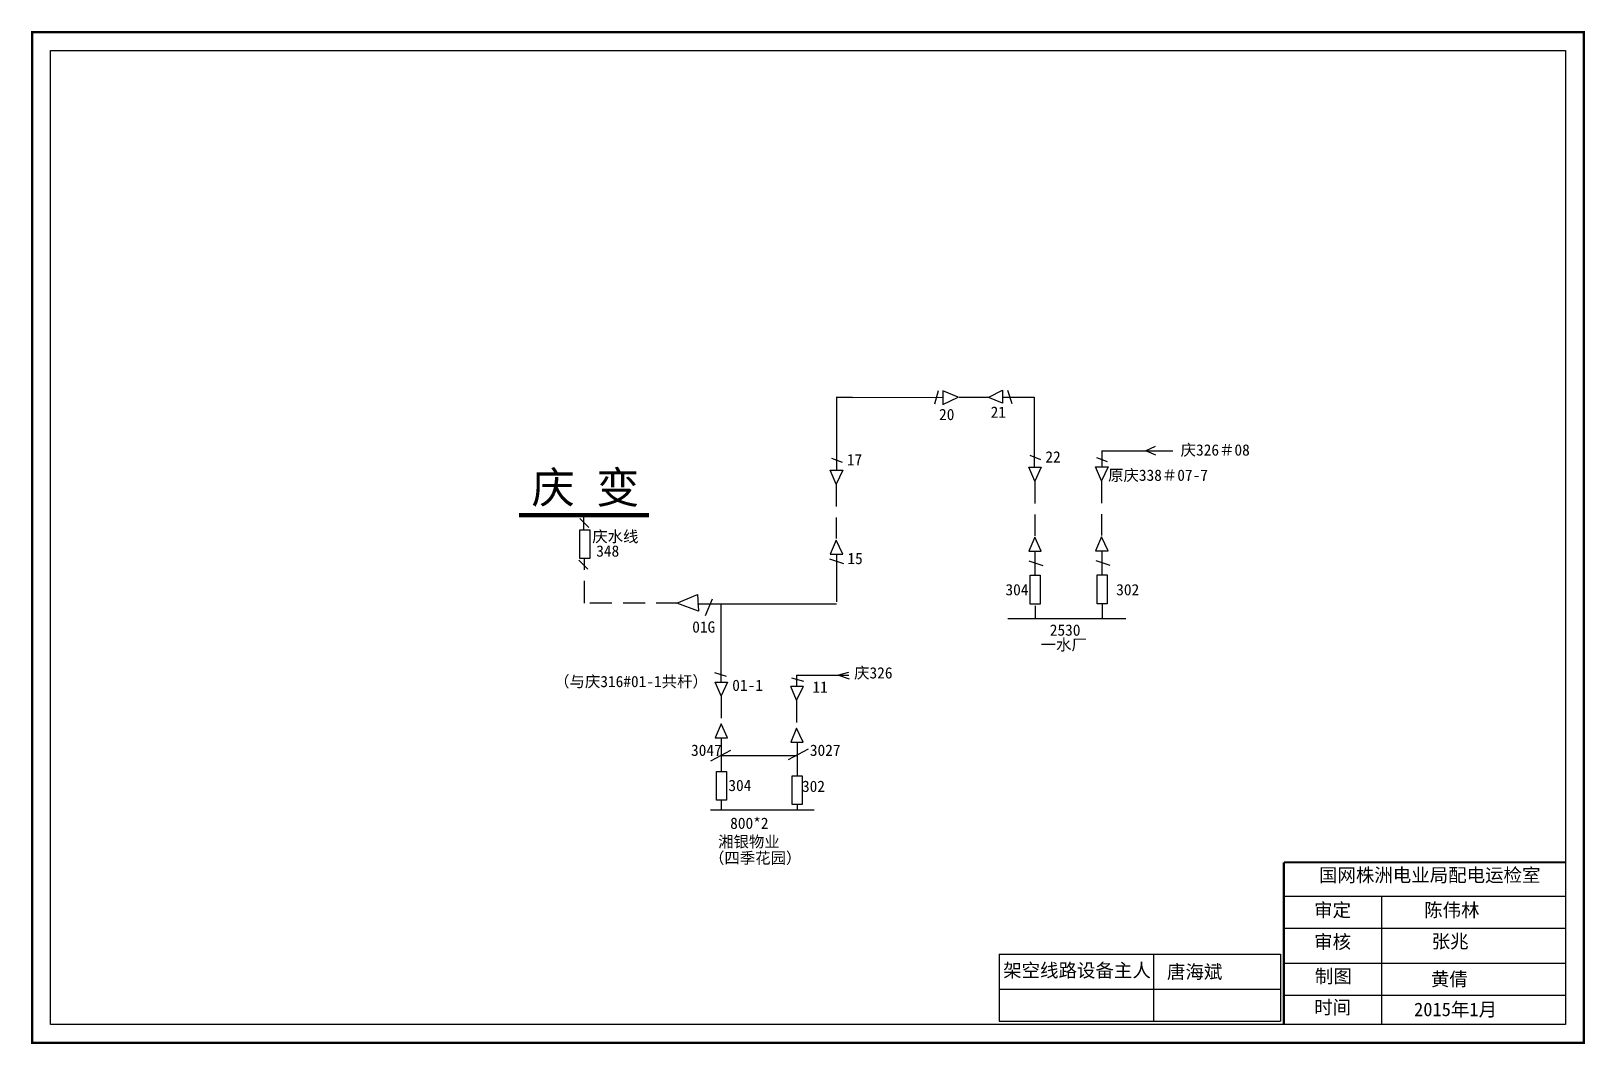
# Model space of a CAD drawing. Extents: x 0 to 344, y 0 to 224.
import ezdxf

# ---------------------------------------------------------------- set-up
doc = ezdxf.new("R2010")
doc.units = 0
doc.header["$LTSCALE"] = 0.774411
doc.linetypes.add('ACAD_ISO02W100', pattern=[15, 12, -3])
doc.linetypes.add('DASHED2', pattern=[9.525, 6.35, -3.175])
doc.layers.get('0').update_dxf_attribs({"linetype": 'CONTINUOUS'})
doc.styles.get("Standard").update_dxf_attribs({"font": 'SimSun.ttf', "height": 2.5})
doc.styles.add('字体', font='SIMKAI.TTF', dxfattribs={"height": 2.5})

msp = doc.modelspace()

# ---------------------------------------------------------------- linework, layer by layer
at = {"linetype": 'Continuous'}
for p, q in [((181.85, 143.01), (178.22, 143.01)), ((178.27, 142.92), (178.27, 126.87)), ((200.86, 144.52), (200.02, 141.51)), ((201.88, 144.5), (201.88, 141.5)), ((205.23, 143.11), (201.88, 144.5)), ((201.88, 141.5), (205.23, 143.11)), ((215.06, 141.73), (211.82, 143.11)), ((212.05, 143.11), (215.08, 144.66)), ((215.08, 144.66), (215.06, 141.73)), ((216.2, 144.66), (217.17, 141.69)), ((237.08, 131.26), (237.08, 127.62)), ((237.08, 131.18), (248.99, 131.18)), ((246.8, 131.18), (248.99, 132.23)), ((246.96, 131.18), (248.99, 130.29)), ((249.07, 131.18), (252.88, 131.18)), ((177.16, 129.6), (179.55, 128.66)), ((220.92, 127.56), (223.7, 127.56)), ((222.23, 124.46), (220.92, 127.56)), ((221.17, 130.24), (223.55, 129.3)), ((223.7, 127.56), (222.23, 124.46)), ((237.04, 124.53), (235.74, 127.63)), ((235.74, 127.63), (238.51, 127.63)), ((235.92, 129.76), (238.3, 128.82)), ((238.51, 127.63), (237.04, 124.53)), ((176.92, 126.92), (179.69, 126.92)), ((178.22, 123.82), (176.92, 126.92)), ((179.69, 126.92), (178.22, 123.82)), ((123.41, 114.21), (121.42, 116.18)), ((178.22, 111.43), (176.92, 108.33)), ((179.69, 108.33), (178.22, 111.43)), ((222.23, 112.06), (220.92, 108.96)), ((223.7, 108.96), (222.23, 112.06)), ((237.04, 112.14), (235.74, 109.04)), ((238.51, 109.04), (237.04, 112.14)), ((123.19, 104.97), (121.2, 106.95)), ((176.71, 107.28), (179.81, 106.2)), ((176.92, 108.33), (179.69, 108.33)), ((178.27, 108.32), (178.27, 97.73)), ((220.92, 108.96), (223.7, 108.96)), ((220.95, 106.84), (224.06, 105.76)), ((222.35, 103.6), (222.35, 108.74)), ((235.74, 109.04), (238.51, 109.04)), ((235.77, 106.91), (238.87, 105.83)), ((237.17, 103.67), (237.17, 108.81)), ((142.88, 97.43), (147.5, 99.35)), ((147.7, 95.69), (142.88, 97.43)), ((147.5, 99.35), (147.7, 95.69)), ((149.24, 94.73), (150.78, 98.39)), ((152.67, 97.21), (152.67, 79.93)), ((227.66, 94.05), (242.42, 94.05)), ((151.26, 82.1), (153.83, 81.3)), ((152.69, 76.87), (151.38, 79.97)), ((151.38, 79.97), (154.16, 79.97)), ((154.16, 79.97), (152.69, 76.87)), ((168.34, 80.9), (170.98, 80.18)), ((169.46, 81.46), (169.46, 79.06)), ((169.46, 81.46), (181.01, 81.46)), ((178.52, 81.46), (181.01, 82.18)), ((178.76, 81.46), (181.09, 80.66)), ((169.45, 75.91), (168.14, 79.01)), ((168.18, 79.06), (170.9, 79.06)), ((170.92, 79.01), (169.45, 75.91)), ((152.69, 70.67), (151.38, 67.57)), ((154.16, 67.57), (152.69, 70.67)), ((169.45, 69.71), (168.14, 66.61)), ((170.92, 66.61), (169.45, 69.71)), ((151.38, 67.57), (154.16, 67.57)), ((152.76, 67.6), (152.76, 60.16)), ((168.14, 66.61), (170.92, 66.61)), ((169.57, 66.64), (169.57, 59.2)), ((150.42, 62.48), (154.86, 64.83)), ((152.76, 63.71), (169.57, 63.71)), ((167.62, 62.8), (172.07, 65.14)), ((161.84, 51.65), (173.31, 51.65)), ((277.48, 32.5), (339.85, 32.5)), ((299.13, 32.49), (299.13, 4.16)), ((277.48, 25.4), (339.85, 25.4)), ((214.37, 19.65), (276.74, 19.65)), ((214.37, 19.65), (214.37, 4.8)), ((248.58, 19.65), (248.58, 4.8)), ((276.74, 19.65), (276.74, 4.8)), ((277.48, 17.65), (339.85, 17.65)), ((214.37, 11.9), (276.74, 11.9)), ((277.48, 10.55), (339.85, 10.55)), ((214.37, 4.8), (276.74, 4.8))]:
    msp.add_line(p, q, dxfattribs=at)
for p, q in [((181.85, 143.01), (201.74, 143.12)), ((205.4, 143.12), (211.75, 143.12)), ((215.16, 143.11), (222.11, 143.11)), ((222.1, 143.12), (222.1, 127.56)), ((147.5, 97.32), (178.27, 97.33)), ((222.41, 94.04), (222.41, 96.85)), ((237.23, 94.11), (237.23, 97.3)), ((216.31, 94.01), (227.74, 94.01)), ((152.82, 51.7), (152.83, 53.73)), ((169.64, 51.64), (169.64, 52.78)), ((150.35, 51.63), (161.78, 51.63))]:
    msp.add_line(p, q)
at = {"linetype": 'DASHED2'}
for p, q in [((222.23, 124.46), (222.23, 112.39)), ((237.04, 124.53), (237.04, 112.46)), ((178.22, 123.82), (178.22, 111.75)), ((122.39, 97.47), (122.41, 107.41)), ((143.26, 97.43), (122.41, 97.48)), ((152.69, 76.87), (152.69, 70.67)), ((169.45, 75.91), (169.45, 69.71))]:
    msp.add_line(p, q, dxfattribs=at)
at = {"linetype": 'ACAD_ISO02W100'}
msp.add_line((122.27, 113.71), (122.27, 116.8), dxfattribs=at)
at = {"linetype": 'Continuous', "const_width": 0.5}
msp.add_lwpolyline([(-0.01, 223.98), (343.96, 223.98), (343.96, 0.01), (-0.01, 0.01)], close=True, dxfattribs=at)
at = {"linetype": 'Continuous'}
msp.add_lwpolyline([(4.03, 219.93), (339.92, 219.93), (339.92, 4.06), (4.03, 4.06)], close=True, dxfattribs=at)
for points, const_width in [([(136.71, 116.95), (107.89, 116.93)], 1), ([(277.44, 40.01), (277.44, 4.28)], 0.5), ([(277.48, 40.01), (339.85, 40.01)], 0.5)]:
    msp.add_lwpolyline(points, dxfattribs=dict(at, const_width=const_width))
at = {"linetype": 'ACAD_ISO02W100'}
for points in [[(123.59, 107.31), (121.38, 107.31), (121.38, 113.71), (123.59, 113.71)], [(223.45, 97.22), (221.24, 97.22), (221.24, 103.62), (223.45, 103.62)], [(238.27, 97.3), (236.06, 97.3), (236.06, 103.7), (238.27, 103.7)], [(153.89, 53.76), (151.68, 53.76), (151.68, 60.16), (153.89, 60.16)], [(170.7, 52.8), (168.49, 52.8), (168.49, 59.2), (170.7, 59.2)]]:
    msp.add_lwpolyline(points, close=True, dxfattribs=at)

# ---------------------------------------------------------------- texts
for s, p in [('20', (201.03, 138.01)), ('21', (212.47, 138.52)), ('22', (224.6, 128.61)), ('17', (180.59, 127.97)), ('15', (180.71, 106.1)), ('01G', (146.31, 90.92)), ('01-1', (155.18, 77.99)), ('11', (172.95, 77.6))]:
    msp.add_text(s, height=2.5).set_placement(p)
at = {"color": 7, "style": '字体'}
msp.add_text('原庆338＃07-7', height=2.5, dxfattribs=at).set_placement((238.51, 124.55))
at = {"color": 7, "char_height": 2.5, "attachment_point": 1, "style": '字体'}
for s, insert, width in [('庆326＃08', (254.59, 132.65), 23.3485), ('304', (215.75, 101.68), 14.1489), ('302', (240.3, 101.68), 14.1489), ('一水厂', (223.56, 89.48), 14.1489), ('2530', (225.58, 92.73), 14.1489), ('庆326', (182.2, 83.25), 14.1489), ('304', (154.32, 58.3), 14.1489), ('302', (170.64, 58.11), 14.1489), ('800*2', (154.72, 49.92), 14.1489), ('湘银物业', (152.06, 45.83), 14.1489), ('（四季花园）', (150.04, 42.22), 26.6272)]:
    msp.add_mtext(s, dxfattribs=dict(at, insert=insert, width=width))
at = {"linetype": 'Continuous', "attachment_point": 1, "style": '字体'}
for s, insert, char_height, width in [('庆 变', (110.7, 126.58), 7, 27.4955), ('庆水线', (124.15, 113.47), 2.5, 10.798), ('国网株洲电业局配电运检室', (285.25, 38.68), 3, 82.0179), ('审定', (284.18, 30.94), 3, 23.4615), ('陈伟林', (308.56, 30.94), 3, 23.4615), ('审核', (284.18, 23.88), 3, 23.4615), ('张兆', (310.24, 24.01), 3, 33.0539), ('架空线路设备主人', (215.24, 17.57), 3, 58.56), ('唐海斌', (251.56, 17.24), 3, 47.14), ('制图', (284.34, 16.26), 3, 23.4615), ('黄倩', (310.07, 15.62), 3, 23.4615), ('时间', (284.18, 9.38), 3, 23.4615), ('2015年1月', (306.34, 8.91), 3, 23.4615)]:
    msp.add_mtext(s, dxfattribs=dict(at, insert=insert, char_height=char_height, width=width))
at = {"linetype": 'Continuous', "insert": (125.03, 110.25), "char_height": 2.5, "width": 5.6554, "attachment_point": 1}
msp.add_mtext('348', dxfattribs=at)
at = {"color": 1, "linetype": 'Continuous', "insert": (115.7, 81.33), "char_height": 2.5, "width": 37.1212, "attachment_point": 1, "style": '字体'}
msp.add_mtext('{\\C0;（与庆316#01-1共杆）}', dxfattribs=at)
at = {"char_height": 2.5, "width": 14.1489, "attachment_point": 1, "style": '字体'}
for s, insert in [('3047', (146.04, 66.1)), ('3027', (172.39, 66.1))]:
    msp.add_mtext(s, dxfattribs=dict(at, insert=insert))

doc.saveas('drawing.dxf')
